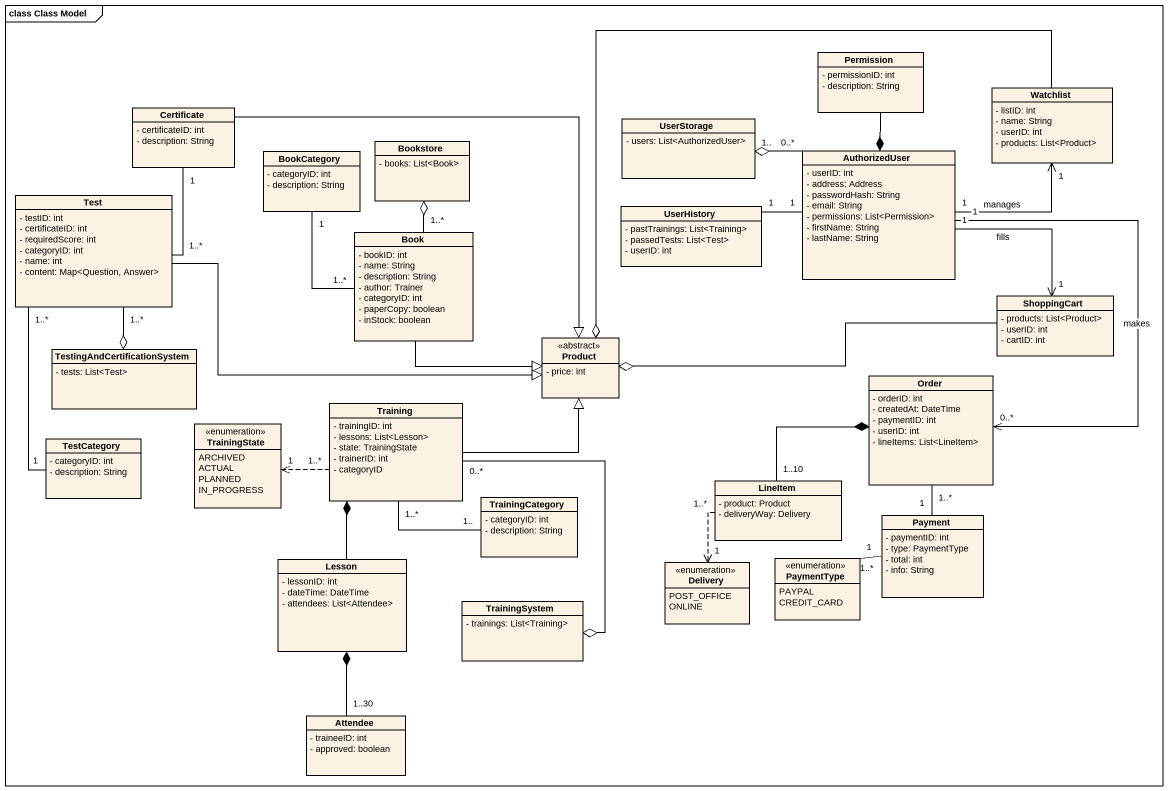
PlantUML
@startuml
mainframe class Class Model
hide circle
hide empty members
skinparam classAttributeIconSize 0
class Permission {
  - permissionID: int
  - description: String
}
class Certificate {
  - certificateID: int
  - description: String
}
class Watchlist {
  - listID: int
  - name: String
  - userID: int
  - products: List<Product>
}
class Bookstore {
  - books: List<Book>
}
class UserStorage {
  - users: List<AuthorizedUser>
}
class AuthorizedUser {
  - userID: int
  - address: Address
  - passwordHash: String
  - email: String
  - permissions: List<Permission>
  - firstName: String
  - lastName: String
}
class BookCategory {
  - categoryID: int
  - description: String
}
class Test {
  - testID: int
  - certificateID: int
  - requiredScore: int
  - categoryID: int
  - name: int
  - content: Map<Question, Answer>
}
class UserHistory {
  - pastTrainings: List<Training>
  - passedTests: List<Test>
  - userID: int
}
class Book {
  - bookID: int
  - name: String
  - description: String
  - author: Trainer
  - categoryID: int
  - paperCopy: boolean
  - inStock: boolean
}
class ShoppingCart {
  - products: List<Product>
  - userID: int
  - cartID: int
}
class Product <<abstract>> {
  - price: int
}
class "TestingAndCertificationSystem" as TestingAndCertificationSyste {
  - tests: List<Test>
}
class Order {
  - orderID: int
  - createdAt: DateTime
  - paymentID: int
  - userID: int
  - lineItems: List<LineItem>
}
class Training {
  - trainingID: int
  - lessons: List<Lesson>
  - state: TrainingState
  - trainerID: int
  - categoryID
}
class TestCategory {
  - categoryID: int
  - description: String
}
enum TrainingState {
  ARCHIVED
  ACTUAL
  PLANNED
  IN_PROGRESS
}
class TrainingCategory {
  - categoryID: int
  - description: String
}
class LineItem {
  - product: Product
  - deliveryWay: Delivery
}
class Payment {
  - paymentID: int
  - type: PaymentType
  - total: int
  - info: String
}
class Lesson {
  - lessonID: int
  - dateTime: DateTime
  - attendees: List<Attendee>
}
enum Delivery {
  POST_OFFICE
  ONLINE
}
enum PaymentType {
  PAYPAL
  CREDIT_CARD
}
class TrainingSystem {
  - trainings: List<Training>
}
class Attendee {
  - traineeID: int
  - approved: boolean
}
Permission --* AuthorizedUser
Certificate -right-|> Product
Watchlist -left-o Product
AuthorizedUser "1" -right-> "1" Watchlist : manages
AuthorizedUser "0..*" -left-o "1.." UserStorage
AuthorizedUser "1" --> "1" ShoppingCart : fills
AuthorizedUser "1" --> "0..*" Order : makes
Test "1..*" -up- "1" Certificate
Test -right-|> Product
Test "1..*" --o TestingAndCertificationSyste
Test "1..*" -- "1" TestCategory
UserHistory "1" -right- "1" AuthorizedUser
Book "1..*" -up-o Bookstore
Book "1..*" -up- "1" BookCategory
Book -right-|> Product
ShoppingCart -left-o Product
Order "1..*" -- "1" Payment
Training -right-|> Product
Training "1..*" .left.> "1" TrainingState
Training "1..*" -right- "1.." TrainingCategory
Training "0..*" --o TrainingSystem
LineItem "1..10" -right-* Order
LineItem "1..*" ..> "1" Delivery
Lesson -up-* Training
PaymentType "1" -right- "1..*" Payment
Attendee "1..30" -up-* Lesson
@enduml
